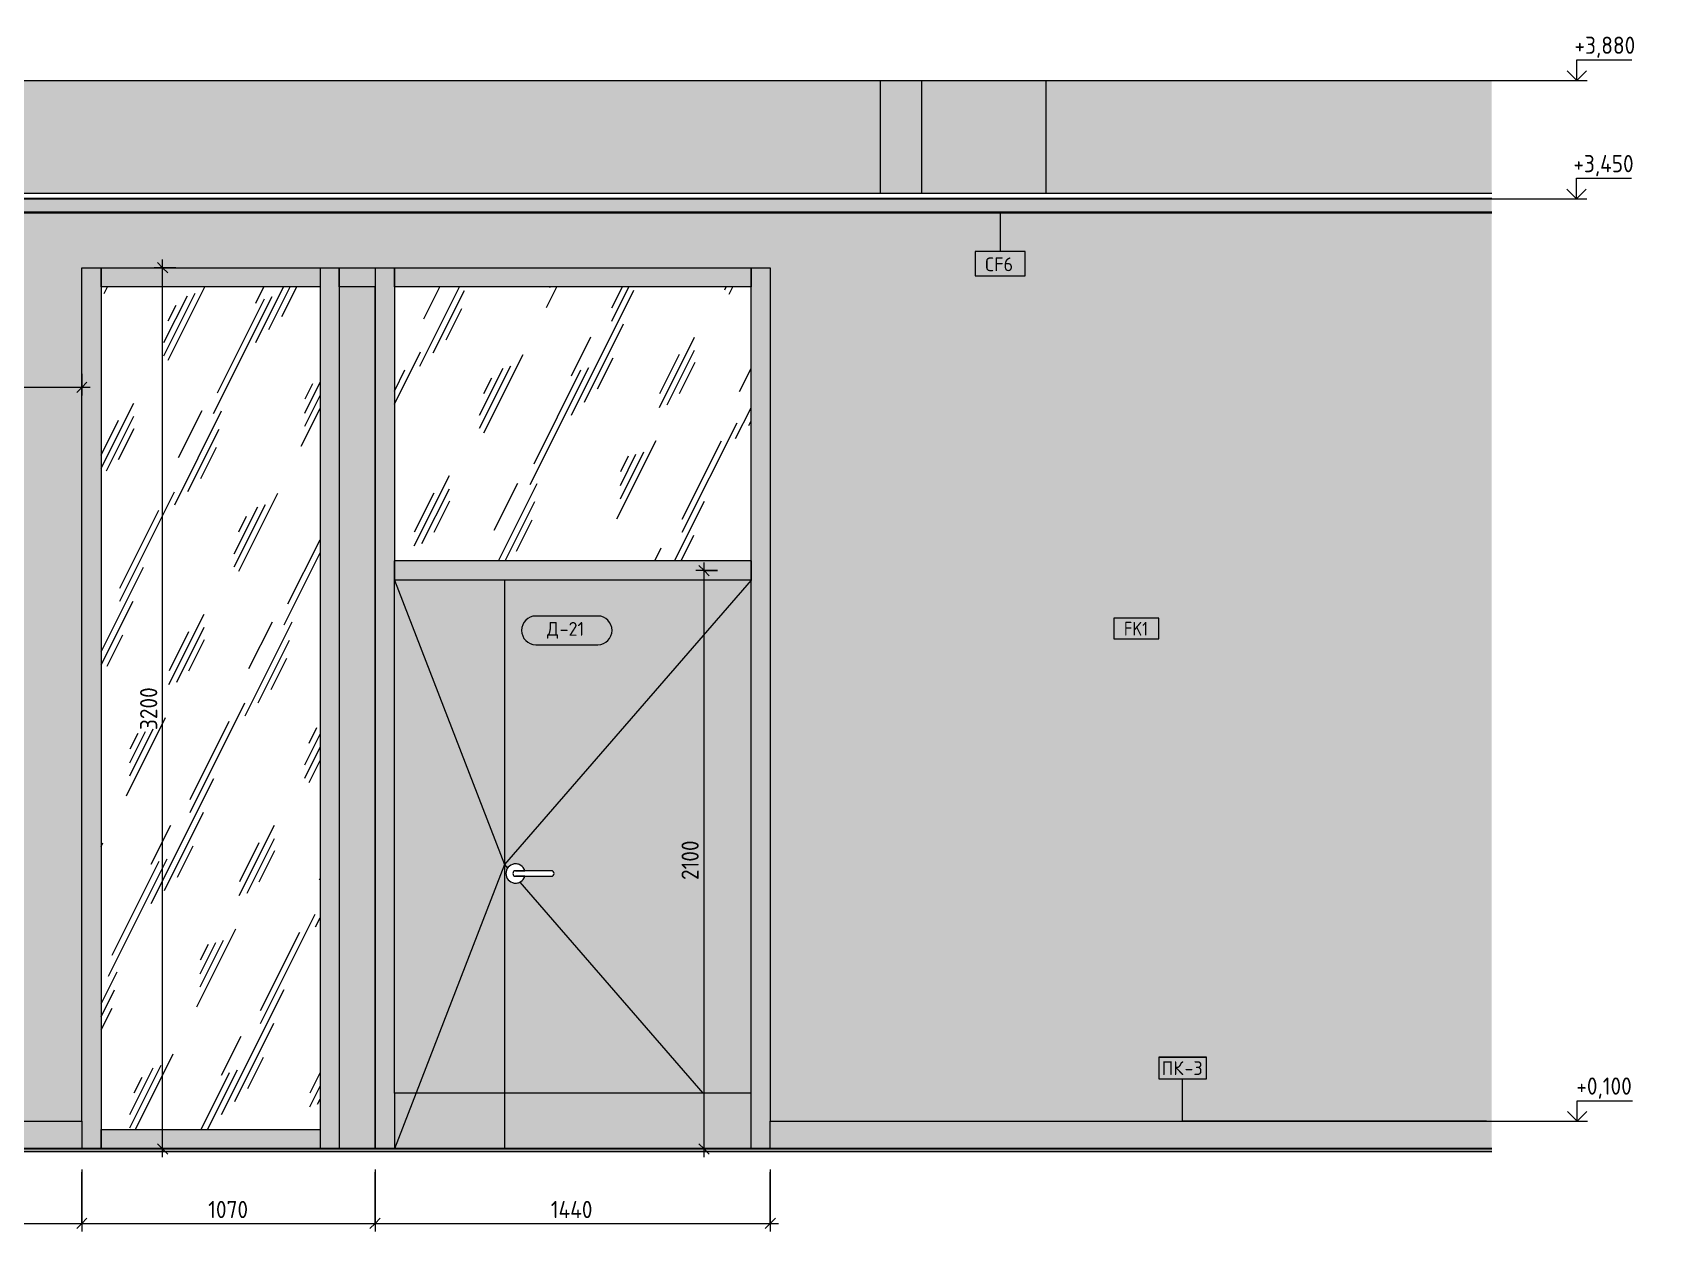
# Model space of a CAD drawing. Header units: millimetres. Extents: x 855 to 70116, y -1987 to 23809.
# Drawn here: x 64243 to 70116, y -301 to 4055 of the extents above; entities that cross this region are included whole.
import ezdxf

# ---------------------------------------------------------------- set-up
doc = ezdxf.new("R2010")
doc.units = ezdxf.units.MM
for name, color, linetype, lineweight in [('A-ANNO-DIMS', 7, 'Continuous', 9), ('A-ANNO-DIMS-25', 7, 'Continuous', 9), ('A-CLNG-IDEN', 7, 'Continuous', 9), ('A-DETL', 7, 'Continuous', 9), ('A-DOOR', 7, 'Continuous', 9), ('A-DOOR-IDEN', 7, 'Continuous', 9), ('A-FLOR', 7, 'Continuous', 9), ('A-GENM', 7, 'Continuous', 9), ('A-GENM-IDEN', 7, 'Continuous', 9), ('A-GLAZ-CURT', 7, 'Continuous', 9), ('A-GLAZ-CWMG', 7, 'Continuous', 9), ('A-WALL-IDEN', 7, 'Continuous', 9), ('A-WALL-PATT', 7, 'Continuous', 9), ('G-ANNO-DIMS', 7, 'Continuous', 9), ('G-ANNO-DIMS-1', 7, 'Continuous', 20), ('I-WALL', 7, 'Continuous', 9), ('S-COLS', 7, 'Continuous', 9)]:
    doc.layers.add(name, color=color, linetype=linetype, lineweight=lineweight)
for name, color, linetype, lineweight, true_color in [('A-CLNG-1', 7, 'Continuous', 9, 0x787878), ('A-CLNG-FNSH-1', 7, 'Continuous', 30, 0x3c3c3c), ('A-DETL-GENF-2', 7, 'Continuous', 9, 0xffffff), ('A-FLOR-FNSH-1', 7, 'Continuous', 30, 0x3c3c3c), ('A-FLOR-MCUT-1', 7, 'Continuous', 9, 0x646464)]:
    doc.layers.add(name, color=color, linetype=linetype, lineweight=lineweight, true_color=true_color)
doc.styles.add('GOST Common_5', font='GOST_Common.ttf', dxfattribs={"height": 50})
doc.styles.add('GOST Common_6', font='GOST_Common.ttf', dxfattribs={"width": 0.9, "height": 50})
doc.styles.add('ISOCPEUR_2', font='isocpeur.ttf', dxfattribs={"width": 0.9, "height": 62.5})
doc.dimstyles.new('ISO-2_5_0_9К_БОЛЬШОЙ_1', dxfattribs={"dimscale": 304.8, "dimtxt": 62.248823, "dimasz": 0.123031, "dimexe": 0.098425, "dimexo": 0.246063, "dimgap": 0, "dimtad": 1, "dimdec": 0, "dimrnd": 10, "dimzin": 0, "dimdsep": 46, "dimtxsty": 'ISOCPEUR_2', "dimblk1": 'OBLIQUE', "dimblk2": 'OBLIQUE', "dimsah": 1, "dimcen": 0.09, "dimdle": 0.098425, "dimazin": 0, "dimtfac": 1, "dimtdec": 4, "dimtix": 1, "dimtmove": 0, "dimatfit": 3, "dimfxl": 1, "dimtvp": 1, "dimtolj": 1, "dimtzin": 0, "dimarcsym": 2})
pattern_1 = [(63.435, (63.5, 31.75), (-255.583, 766.747), [317.5, -190.5, 317.5, -190.5, -403.903]), (63.435, (63.5, 31.75), (-255.583, 766.747), [-1016, 127, -276.903]), (63.435, (47.6, 47.6), (-255.583, 766.747), [254, -317.5, 190.5, -190.5, -467.403]), (63.435, (47.6, 47.6), (-255.583, 766.747), [-952.5, 222.25, -245.153]), (63.435, (47.6, 95.25), (-255.583, 766.747), [190.5, -381, 127, -190.5, -530.903]), (63.435, (47.6, 95.25), (-255.583, 766.747), [-889, 285.75, -245.153]), (63.435, (95.25, 47.6), (-255.583, 766.747), [190.5, -381, 158.75, -6404.653]), (63.435, (142.9, 95.25), (-255.583, 766.747), [95.25, -476.25, 63.5, -6499.903]), (63.435, (63.5, 174.6), (-255.583, 766.747), [63.5, -476.25, 63.5, -254, -562.653]), (63.435, (63.5, 174.6), (-255.583, 766.747), [-857.25, 158.75, -403.903]), (63.435, (349.25, 127), (-255.583, 766.747), [317.5, -476.25, 381, -251.503]), (63.435, (349.25, 79.4), (-255.583, 766.747), [444.5, -317.5, 476.25, -188.003]), (63.435, (381, 95.25), (-255.583, 766.747), [508, -254, 381, -276.903]), (63.435, (428.6, 142.9), (-255.583, 766.747), [317.5, -444.5, 254, -403.903]), (63.435, (381, 238.1), (-255.583, 766.747), [158.75, -635, 190.5, -435.653]), (63.435, (476.25, 190.5), (-255.583, 766.747), [127, -635, 127, -530.903])]

# ---------------------------------------------------------------- blocks, each defined once
blk = doc.blocks.new('BSC_Колонна _Прямоугольная - 600х600-23286269-Развертка 1_30-4')
at = {"layer": 'S-COLS'}
blk.add_hatch(color=256, dxfattribs=at).paths.add_polyline_path([(-29809.7, 3470), (-29209.7, 3470), (-29209.7, 3880), (-29809.7, 3880)])
for p, q in [((-29809.7, 3470), (-29809.7, 3880)), ((-29209.7, 3880), (-29209.7, 3470))]:
    blk.add_line(p, q, dxfattribs=at)
blk = doc.blocks.new('Плинтус - Плинтус керамогранит бежевый-32865274-Развертка 1_30-4')
at = {"layer": 'A-GENM'}
blk.add_hatch(color=256, dxfattribs=at).paths.add_polyline_path([(-28018.5, 0), (-27590.8, 0), (-27590.8, 100), (-30210, 100), (-30210, 0), (-28061.3, 0)])
for p, q in [((-30210, 100), (-27590.8, 100)), ((-30210, 2), (-30210, 100))]:
    blk.add_line(p, q, dxfattribs=at)
blk = doc.blocks.new('Плинтус - Плинтус керамогранит бежевый-32865275-Развертка 1_30-4')
at = {"layer": 'A-GENM'}
blk.add_hatch(color=256, dxfattribs=at).paths.add_polyline_path([(-36487.3, 0), (-32710, 0), (-32710, 100), (-38504, 100), (-38504, 10), (-38493.3, 10), (-38493.3, 4), (-38504, 4), (-38504, 2), (-37568.1, 2), (-37568.1, 0), (-36572.9, 0)])
for p, q in [((-38504, 100), (-32710, 100)), ((-32710, 100), (-32710, 0))]:
    blk.add_line(p, q, dxfattribs=at)
blk = doc.blocks.new('Прямоугольный импост - 50 x 70 мм-31700031-Развертка 1_30-4')
at = {"layer": 'A-GLAZ-CWMG'}
blk.add_hatch(color=256, dxfattribs=at).paths.add_polyline_path([(-32640, 0), (-32640, 2100), (-32710, 2100), (-32710, 0), (-32680.6, 0)])
blk.add_line((-32640, 2100), (-32640, 0), dxfattribs=at)
blk = doc.blocks.new('Дверь_Витражная_остекление_ - ДВН_ДАО_Главный вход_1200 в свету-31742133-Развертка 1_30-4')
at = {"layer": 'A-DOOR'}
blk.add_hatch(color=256, dxfattribs=at).paths.add_polyline_path([(-31324.8, 202.6), (-31175, 202.6), (-31175, 2065), (-31575, 2065), (-31575, 202.6), (-31354.7, 202.6)])
h = blk.add_hatch(color=256, dxfattribs=at)
h.paths.add_polyline_path([(-30328.2, 202.6), (-30280, 202.6), (-30280, 2065), (-31175, 2065), (-31175, 202.6), (-31012.5, 202.6)])
h.paths.add_polyline_path([(-31135, 965), (-31144.5, 966.3), (-31152.8, 969.9), (-31159.9, 975.4), (-31165.4, 982.7), (-31168.8, 991), (-31170, 1000), (-31168.8, 1009.1), (-31165.3, 1017.5), (-31159.7, 1024.7), (-31151.7, 1030.7), (-31144.1, 1033.8), (-31135, 1035), (-31125.9, 1033.8), (-31117.5, 1030.3), (-31110.3, 1024.7), (-31104.7, 1017.5), (-31101.5, 1010), (-31003.6, 1009.8), (-31001.4, 1009.2), (-30999.7, 1008.4), (-30997.7, 1006.7), (-30996.3, 1005), (-30995.3, 1002.6), (-30995, 1000), (-30995.3, 997.4), (-30996.9, 994.3), (-30998, 992.8), (-31000.5, 991.1), (-31002.4, 990.3), (-31006.1, 990), (-31101.5, 990), (-31105.1, 981.7), (-31110.8, 974.7), (-31118.1, 969.3), (-31126.5, 966), (-31135, 965)])
for p, q in [((-31575, 202.6), (-31575, 2065)), ((-31175, 2065), (-31575, 2065)), ((-30280, 2065), (-31175, 1032.5)), ((-31175, 2065), (-31175, 202.6)), ((-31175, 1032.5), (-31163.8, 1019.5)), ((-31005, 1010), (-31135, 1010)), ((-31135, 1010), (-31101.5, 1010)), ((-31135, 990), (-31005, 990)), ((-31101.5, 990), (-31135, 990)), ((-31119.7, 968.7), (-30455.6, 202.6))]:
    blk.add_line(p, q, dxfattribs=at)
for centre, radius, start, end in [((-31135, 1000), 35, 16.60155, 180), ((-31135, 1000), 35, 180, 343.39845), ((-31135, 1000), 35, 120, 120.63567), ((-31135, 1000), 10, 90, 270), ((-31135, 1000), 10, 90, 270), ((-31135, 1000), 35, 98.57665, 105), ((-31135, 1000), 35, 83.54466, 90), ((-31135, 1000), 35, 68.54049, 75.51214), ((-31135, 1000), 35, 53.55435, 60.58518), ((-31135, 1000), 35, 38.58053, 45.65819), ((-31135, 1000), 35, 23.61551, 30.73116), ((-31005, 1000), 10, 270, 90), ((-31135, 1000), 35, 239.36433, 240), ((-31135, 1000), 35, 255, 261.42335), ((-31135, 1000), 35, 270, 276.45534), ((-31135, 1000), 35, 284.48786, 291.45951), ((-31135, 1000), 35, 299.41482, 306.44565), ((-31135, 1000), 35, 314.34181, 321.41947), ((-31135, 1000), 35, 329.26884, 336.38449)]:
    blk.add_arc(centre, radius, start, end, dxfattribs=at)
blk = doc.blocks.new('Прямоугольный импост - 50 x 70 мм-31720913-Развертка 1_30-4')
at = {"layer": 'A-GLAZ-CWMG'}
blk.add_hatch(color=256, dxfattribs=at).paths.add_polyline_path([(-32640, 3130), (-31845, 3130), (-31845, 3200), (-32640, 3200), (-32640, 3145.8)])
for p, q in [((-32640, 3130), (-32640, 3200)), ((-31845, 3200), (-31845, 3130)), ((-31845, 3130), (-32640, 3130))]:
    blk.add_line(p, q, dxfattribs=at)
blk = doc.blocks.new('Системная панель - Стемалит - 40мм-31720939-Развертка 1_30-4')
at = {"layer": 'A-GLAZ-CURT'}
blk.add_hatch(color=256, dxfattribs=at).paths.add_polyline_path([(-31775, 0), (-31645, 0), (-31645, 3130), (-31775, 3130), (-31775, 70)])
for p, q in [((-31645, 3130), (-31775, 3130)), ((-31775, 3130), (-31775, 2100)), ((-31645, 2100), (-31645, 3130)), ((-31775, 2100), (-31775, 0)), ((-31645, 0), (-31645, 2100))]:
    blk.add_line(p, q, dxfattribs=at)
blk = doc.blocks.new('Прямоугольный импост - 50 x 70 мм-31701710-Развертка 1_30-4')
at = {"layer": 'A-GLAZ-CWMG'}
blk.add_hatch(color=256, dxfattribs=at).paths.add_polyline_path([(-30328.2, 3130), (-30280, 3130), (-30280, 3200), (-31575, 3200), (-31575, 3130), (-30886.3, 3130)])
for p, q in [((-31575, 3130), (-31575, 3200)), ((-30280, 3200), (-30280, 3130)), ((-30280, 3130), (-31575, 3130))]:
    blk.add_line(p, q, dxfattribs=at)
blk = doc.blocks.new('Прямоугольный импост - 50 x 70 мм-31687886-Развертка 1_30-4')
at = {"layer": 'A-GLAZ-CWMG'}
blk.add_hatch(color=256, dxfattribs=at).paths.add_polyline_path([(-31605, 0), (-31605, 2), (-31575, 2), (-31575, 2100), (-31645, 2100), (-31645, 0)])
for p, q in [((-31645, 2100), (-31645, 0)), ((-31575, 2100), (-31575, 2065))]:
    blk.add_line(p, q, dxfattribs=at)
blk = doc.blocks.new('Системная панель - Стекло - 40мм-31720940-Развертка 1_30-4')
at = {"layer": 'A-GLAZ-CURT'}
h = blk.add_hatch(dxfattribs=at)
h.set_pattern_fill('FP_18', color=256, style=0, pattern_type=2)
h.set_pattern_definition(pattern_1)
h.paths.add_polyline_path([(-30280, 2135), (-30280, 3130), (-31575, 3130), (-31575, 2135), (-30328.2, 2135)])
blk = doc.blocks.new('Прямоугольный импост - 50 x 70 мм-31701779-Развертка 1_30-4')
at = {"layer": 'A-GLAZ-CWMG'}
blk.add_hatch(color=256, dxfattribs=at).paths.add_polyline_path([(-30280, 2), (-30210, 2), (-30210, 2100), (-30280, 2100), (-30280, 6.3)])
blk.add_line((-30280, 202.6), (-30280, 2100), dxfattribs=at)
blk = doc.blocks.new('Прямоугольный импост - 50 x 70 мм-31693698-Развертка 1_30-4')
at = {"layer": 'A-GLAZ-CWMG'}
blk.add_hatch(color=256, dxfattribs=at).paths.add_polyline_path([(-31575, 2065), (-30280, 2065), (-30280, 2135), (-31575, 2135), (-31575, 2100)])
for p, q in [((-31575, 2065), (-31575, 2135)), ((-30280, 2135), (-31575, 2135)), ((-30280, 2135), (-30280, 2065)), ((-30280, 2065), (-31175, 2065))]:
    blk.add_line(p, q, dxfattribs=at)
blk = doc.blocks.new('Прямоугольный импост - 50 x 70 мм-31720941-Развертка 1_30-4')
at = {"layer": 'A-GLAZ-CWMG'}
blk.add_hatch(color=256, dxfattribs=at).paths.add_polyline_path([(-32710, 2100), (-32640, 2100), (-32640, 3200), (-32710, 3200), (-32710, 2200)])
blk.add_line((-32640, 3200), (-32640, 2100), dxfattribs=at)
blk = doc.blocks.new('Прямоугольный импост - 50 x 70 мм-31720942-Развертка 1_30-4')
at = {"layer": 'A-GLAZ-CWMG'}
blk.add_hatch(color=256, dxfattribs=at).paths.add_polyline_path([(-30210, 2100), (-30210, 3200), (-30280, 3200), (-30280, 2100)])
blk.add_line((-30280, 2100), (-30280, 3200), dxfattribs=at)
blk = doc.blocks.new('Прямоугольный импост - 50 x 70 мм-31720937-Развертка 1_30-4')
at = {"layer": 'A-GLAZ-CWMG'}
blk.add_hatch(color=256, dxfattribs=at).paths.add_polyline_path([(-31645, 2100), (-31575, 2100), (-31575, 3200), (-31645, 3200), (-31645, 2135)])
for p, q in [((-31645, 3200), (-31645, 2100)), ((-31575, 3200), (-31575, 2100))]:
    blk.add_line(p, q, dxfattribs=at)
blk = doc.blocks.new('Системная панель - Стекло - 40мм-31720953-Развертка 1_30-4')
at = {"layer": 'A-GLAZ-CURT'}
h = blk.add_hatch(dxfattribs=at)
h.set_pattern_fill('FP_18', color=256, style=0, pattern_type=2)
h.set_pattern_definition(pattern_1)
h.paths.add_polyline_path([(-32640, 70), (-31845, 70), (-31845, 3130), (-32640, 3130), (-32640, 111.4)])
blk = doc.blocks.new('Прямоугольный импост - 50 x 70 мм-31701712-Развертка 1_30-4')
at = {"layer": 'A-GLAZ-CWMG'}
blk.add_hatch(color=256, dxfattribs=at).paths.add_polyline_path([(-31696.9, 3130), (-31645, 3130), (-31645, 3200), (-31775, 3200), (-31775, 3130)])
for p, q in [((-31775, 3130), (-31775, 3200)), ((-31645, 3200), (-31645, 3130)), ((-31645, 3130), (-31775, 3130))]:
    blk.add_line(p, q, dxfattribs=at)
blk = doc.blocks.new('Прямоугольный импост - 50 x 70 мм-31702100-Развертка 1_30-4')
at = {"layer": 'A-GLAZ-CWMG'}
blk.add_hatch(color=256, dxfattribs=at).paths.add_polyline_path([(-31775, 0), (-31775, 2100), (-31845, 2100), (-31845, 0)])
for p, q in [((-31845, 2100), (-31845, 0)), ((-31775, 2100), (-31775, 0))]:
    blk.add_line(p, q, dxfattribs=at)
blk = doc.blocks.new('Прямоугольный импост - 50 x 70 мм-31720938-Развертка 1_30-4')
at = {"layer": 'A-GLAZ-CWMG'}
blk.add_hatch(color=256, dxfattribs=at).paths.add_polyline_path([(-31775, 2100), (-31775, 3200), (-31845, 3200), (-31845, 2100)])
for p, q in [((-31845, 3200), (-31845, 2100)), ((-31775, 3200), (-31775, 2100))]:
    blk.add_line(p, q, dxfattribs=at)
blk = doc.blocks.new('Прямоугольный импост - 50 x 70 мм-31720914-Развертка 1_30-4')
at = {"layer": 'A-GLAZ-CWMG'}
blk.add_hatch(color=256, dxfattribs=at).paths.add_polyline_path([(-32381.2, 0), (-31845, 0), (-31845, 70), (-32640, 70), (-32640, 0), (-32552.3, 0)])
for p, q in [((-32640, 0), (-32640, 70)), ((-32640, 70), (-31845, 70)), ((-31845, 70), (-31845, 0))]:
    blk.add_line(p, q, dxfattribs=at)
blk = doc.blocks.new('DIMBLOCK42-Развертка 1_30-4')
at = {"layer": 'A-ANNO-DIMS-25'}
for p, q in [((58613.7, -75), (58613.7, -300.7)), ((58613.7, -270.7), (58613.7, -85)), ((64422.7, -75), (64422.7, -300.7)), ((64422.7, -270.7), (64422.7, -85)), ((58583.7, -270.7), (64422.7, -270.7))]:
    blk.add_line(p, q, dxfattribs=at)
at = {"layer": 'A-ANNO-DIMS-25', "lineweight": 20}
for p, q in [((58613.7, -270.7), (58595, -289.4)), ((58613.7, -270.7), (58632.5, -251.9)), ((64422.7, -270.7), (64404, -289.4)), ((64422.7, -270.7), (64441.5, -251.9))]:
    blk.add_line(p, q, dxfattribs=at)
at = {"layer": 'A-ANNO-DIMS-25', "color": 0, "insert": (61444.6, -189), "char_height": 62.5, "width": 176.691, "attachment_point": 1, "line_spacing_factor": 1.149209, "style": 'ISOCPEUR_2'}
blk.add_mtext('5810', dxfattribs=at)
blk = doc.blocks.new('_Oblique')
at = {"color": 0, "linetype": 'ByBlock', "lineweight": -2}
blk.add_line((-0.5, -0.5), (0.5, 0.5), dxfattribs=at)
blk = doc.blocks.new('DIMBLOCK43-Развертка 1_30-4')
at = {"layer": 'A-ANNO-DIMS-25'}
for p, q in [((64422.7, -75), (64422.7, -300.7)), ((64422.7, -270.7), (64422.7, -85)), ((65487.7, -75), (65487.7, -300.7)), ((65487.7, -270.7), (65487.7, -85)), ((64422.7, -270.7), (65487.7, -270.7))]:
    blk.add_line(p, q, dxfattribs=at)
at = {"layer": 'A-ANNO-DIMS-25', "lineweight": 20}
for p, q in [((64422.7, -270.7), (64404, -289.4)), ((64422.7, -270.7), (64441.5, -251.9)), ((65487.7, -270.7), (65469, -289.4)), ((65487.7, -270.7), (65506.5, -251.9))]:
    blk.add_line(p, q, dxfattribs=at)
at = {"layer": 'A-ANNO-DIMS-25', "color": 0, "insert": (64881.6, -189), "char_height": 62.5, "width": 176.691, "attachment_point": 1, "line_spacing_factor": 1.149209, "style": 'ISOCPEUR_2'}
blk.add_mtext('1070', dxfattribs=at)
blk = doc.blocks.new('DIMBLOCK44-Развертка 1_30-4')
at = {"layer": 'A-ANNO-DIMS-25'}
for p, q in [((65487.7, -75), (65487.7, -300.7)), ((65487.7, -270.7), (65487.7, -85)), ((66922.7, -75), (66922.7, -300.7)), ((66922.7, -270.7), (66922.7, -85)), ((65487.7, -270.7), (66952.7, -270.7))]:
    blk.add_line(p, q, dxfattribs=at)
at = {"layer": 'A-ANNO-DIMS-25', "lineweight": 20}
for p, q in [((65487.7, -270.7), (65469, -289.4)), ((65487.7, -270.7), (65506.5, -251.9)), ((66922.7, -270.7), (66904, -289.4)), ((66922.7, -270.7), (66941.5, -251.9))]:
    blk.add_line(p, q, dxfattribs=at)
at = {"layer": 'A-ANNO-DIMS-25', "color": 0, "insert": (66125.6, -189), "char_height": 62.5, "width": 191.056, "attachment_point": 1, "line_spacing_factor": 1.149209, "style": 'ISOCPEUR_2'}
blk.add_mtext('1440', dxfattribs=at)
blk = doc.blocks.new('Mark Reiling - Mark Reiling-26174330-Развертка 1_30-4')
at = {"layer": 'A-GENM-IDEN'}
for p, q in [((-35701.2, 333.1), (-35701.2, 254.3)), ((-35701.2, 333.1), (-35527.8, 333.1)), ((-35527.8, 333.1), (-35701.2, 333.1)), ((-35701.2, 333.1), (-35701.2, 254.3)), ((-35527.8, 254.3), (-35527.8, 333.1)), ((-35527.8, 254.3), (-35527.8, 333.1)), ((-35701.2, 254.3), (-35527.8, 254.3)), ((-35701.2, 254.3), (-35527.8, 254.3))]:
    blk.add_line(p, q, dxfattribs=at)
blk = doc.blocks.new('М_стена_0001 - Типоразмер_без рамки-25382661-Развертка 1_30-4')
at = {"layer": 'A-WALL-IDEN'}
for p, q in [((-28799.6, 1927.5), (-28962.9, 1927.5)), ((-28962.9, 1927.5), (-28962.9, 1852.5)), ((-28799.6, 1852.5), (-28799.6, 1927.5)), ((-28962.9, 1852.5), (-28799.6, 1852.5))]:
    blk.add_line(p, q, dxfattribs=at)
blk = doc.blocks.new('М_потолков - Марка_ Имя типа-25382930-Развертка 1_30-4')
at = {"layer": 'A-CLNG-IDEN'}
for p, q in [((-29284.4, 3259.4), (-29465.6, 3259.4)), ((-29465.6, 3259.4), (-29465.6, 3170)), ((-29284.4, 3170), (-29284.4, 3259.4)), ((-29465.6, 3170), (-29284.4, 3170))]:
    blk.add_line(p, q, dxfattribs=at)
blk = doc.blocks.new('DIMBLOCK45-Развертка 1_30-4')
at = {"layer": 'A-ANNO-DIMS-25', "lineweight": 20}
for p, q in [((62322.7, 2765.5), (62304, 2746.8)), ((62322.7, 2765.5), (62341.5, 2784.3)), ((64422.7, 2765.5), (64404, 2746.8)), ((64422.7, 2765.5), (64441.5, 2784.3))]:
    blk.add_line(p, q, dxfattribs=at)
at = {"layer": 'A-ANNO-DIMS-25'}
for p, q in [((62322.7, 2814), (62322.7, 2735.5)), ((62322.7, 2765.5), (62322.7, 2814)), ((64452.7, 2765.5), (62322.7, 2765.5)), ((64422.7, 2814), (64422.7, 2735.5)), ((64422.7, 2765.5), (64422.7, 2814))]:
    blk.add_line(p, q, dxfattribs=at)
at = {"layer": 'A-ANNO-DIMS-25', "color": 0, "insert": (63299.1, 2847.2), "char_height": 62.5, "width": 176.691, "attachment_point": 1, "line_spacing_factor": 1.149209, "style": 'ISOCPEUR_2'}
blk.add_mtext('2100', dxfattribs=at)
blk = doc.blocks.new('Высотные отметки - Стрелка_Верх-17668718-Развертка 1_30-4')
at = {"layer": 'G-ANNO-DIMS'}
for p, q in [((-38825.8, 75), (-39025.8, 75)), ((-38825.8, 0), (-38825.8, 75)), ((-38787.9, 0), (-38862.9, 0))]:
    blk.add_line(p, q, dxfattribs=at)
at = {"layer": 'G-ANNO-DIMS-1'}
for q in [(-38861.1, 35.4), (-38790.4, 35.4)]:
    blk.add_line((-38825.8, 0), q, dxfattribs=at)
blk = doc.blocks.new('М_двери - Типоразмер_рамка-25223575-Развертка 1_30-4')
at = {"layer": 'A-DOOR-IDEN'}
for p, q in [((-30836.5, 1935), (-31061.3, 1935)), ((-31061.3, 1831), (-30836.5, 1831))]:
    blk.add_line(p, q, dxfattribs=at)
for centre, start, end in [((-31061.3, 1883), 90, 270), ((-30836.5, 1883), 270, 90)]:
    blk.add_arc(centre, 52, start, end, dxfattribs=at)
blk = doc.blocks.new('DIMBLOCK49-Развертка 1_30-4')
at = {"layer": 'A-ANNO-DIMS-25'}
for p, q in [((64715.8, -30), (64715.8, 3230)), ((64764.3, 3200), (64685.8, 3200)), ((64715.8, 3200), (64764.3, 3200)), ((64764.3, 0), (64685.8, 0)), ((64715.8, 0), (64764.3, 0))]:
    blk.add_line(p, q, dxfattribs=at)
at = {"layer": 'A-ANNO-DIMS-25', "lineweight": 20}
for p, q in [((64715.8, 3200), (64697.1, 3218.8)), ((64715.8, 3200), (64734.6, 3181.2)), ((64715.8, 0), (64697.1, 18.8)), ((64715.8, 0), (64734.6, -18.8))]:
    blk.add_line(p, q, dxfattribs=at)
at = {"layer": 'A-ANNO-DIMS-25', "color": 0, "insert": (64634.2, 1521), "char_height": 62.5, "width": 189.619, "attachment_point": 1, "rotation": 90, "line_spacing_factor": 1.149209, "style": 'ISOCPEUR_2'}
blk.add_mtext('3200', dxfattribs=at)
blk = doc.blocks.new('DIMBLOCK50-Развертка 1_30-4')
at = {"layer": 'A-ANNO-DIMS-25', "lineweight": 20}
for p, q in [((66681.9, 2100), (66663.1, 2118.8)), ((66681.9, 2100), (66700.6, 2081.2)), ((66681.9, 0), (66663.1, 18.8)), ((66681.9, 0), (66700.6, -18.8))]:
    blk.add_line(p, q, dxfattribs=at)
at = {"layer": 'A-ANNO-DIMS-25'}
for p, q in [((66681.9, -30), (66681.9, 2130)), ((66730.3, 2100), (66651.9, 2100)), ((66681.9, 2100), (66730.3, 2100)), ((66730.3, 0), (66651.9, 0)), ((66681.9, 0), (66730.3, 0))]:
    blk.add_line(p, q, dxfattribs=at)
at = {"layer": 'A-ANNO-DIMS-25', "color": 0, "insert": (66600.2, 976.4), "char_height": 62.5, "width": 176.691, "attachment_point": 1, "rotation": 90, "line_spacing_factor": 1.149209, "style": 'ISOCPEUR_2'}
blk.add_mtext('2100', dxfattribs=at)

msp = doc.modelspace()

# ---------------------------------------------------------------- hatches: boundary and pattern name
at = {"layer": 'A-CLNG-1'}
msp.add_hatch(color=256, dxfattribs=at).paths.add_polyline_path([(68173.2, 3400), (69542, 3400), (69542, 3450), (58612.7, 3450), (58612.7, 3400), (67923, 3400)])
at = {"layer": 'A-DETL-GENF-2'}
for points in [[(65564.1, 2), (65957.7, 2), (65957.7, 202.6), (65557.7, 202.6), (65557.7, 2)], [(66271.2, 2), (66852.7, 2), (66852.7, 202.6), (65957.7, 202.6), (65957.7, 2), (66230.7, 2)]]:
    msp.add_hatch(color=256, dxfattribs=at).paths.add_polyline_path(points)
at = {"layer": 'A-FLOR'}
for points in [[(65600.6, 0), (65960.5, 0), (65960.5, 2), (65527.7, 2), (65527.7, 0), (65564.1, 0)], [(66852.7, 0), (66922.7, 0), (66922.7, 2), (65960.5, 2), (65960.5, 0), (66814.7, 0)]]:
    msp.add_hatch(color=256, dxfattribs=at).paths.add_polyline_path(points)
at = {"layer": 'A-WALL-PATT'}
h = msp.add_hatch(color=256, dxfattribs=at)
h.paths.add_polyline_path([(58617.7, 100), (58617.7, 3400), (58613.7, 3400), (58613.7, 100)])
h.paths.add_polyline_path([(62356.2, 100), (64422.7, 100), (64422.7, 3200), (66922.7, 3200), (66922.7, 100), (69542, 100), (69542, 3400), (58637.7, 3400), (58637.7, 100), (62270.7, 100)])
h.paths.add_polyline_path([(61122.7, 2200), (61122.7, 2600), (62322.7, 2600), (62322.7, 2200), (61329.7, 2200)])
at = {"layer": 'I-WALL'}
for points in [[(67141.1, 3470), (67323, 3470), (67323, 3880), (64122.7, 3880), (64122.7, 3470), (66922.7, 3470)], [(68173.2, 3470), (69542, 3470), (69542, 3880), (67923, 3880), (67923, 3470)]]:
    msp.add_hatch(color=256, dxfattribs=at).paths.add_polyline_path(points)

# ---------------------------------------------------------------- linework, layer by layer
at = {"layer": 'A-CLNG-FNSH-1'}
for p, q in [((69542, 3450), (58612.7, 3450)), ((69542, 3401), (58612.7, 3401)), ((58612.7, 3400), (69542, 3400))]:
    msp.add_line(p, q, dxfattribs=at)
at = {"layer": 'A-CLNG-IDEN'}
msp.add_line((67757.7, 3400), (67757.7, 3259.4), dxfattribs=at)
at = {"layer": 'A-DETL'}
for p, q in [((65557.7, 2065), (65957.7, 1032.5)), ((65957.7, 1032.5), (65557.7, 0)), ((65957.7, 202.6), (65557.7, 202.6)), ((65557.7, 202.6), (65557.7, 2)), ((66852.7, 202.6), (65957.7, 202.6)), ((65957.7, 202.6), (65957.7, 2)), ((66852.7, 2), (66852.7, 202.6)), ((65557.7, 2), (65957.7, 2)), ((65957.7, 2), (66852.7, 2))]:
    msp.add_line(p, q, dxfattribs=at)
at = {"layer": 'A-FLOR'}
for p, q in [((58592.3, 3880), (69542, 3880)), ((69542, 0), (58612.7, 0)), ((65527.7, 2), (65557.7, 2)), ((65527.7, 0), (65527.7, 2)), ((65960.5, 2), (65960.5, 0)), ((66852.7, 2), (66922.7, 2)), ((66922.7, 2), (66922.7, 0)), ((58612.7, -10), (69542, -10))]:
    msp.add_line(p, q, dxfattribs=at)
at = {"layer": 'A-FLOR-FNSH-1'}
msp.add_line((69542, -0.1), (58592.3, -0.1), dxfattribs=at)
at = {"layer": 'A-FLOR-MCUT-1'}
msp.add_line((69542, -10.1), (58592.3, -10.1), dxfattribs=at)
at = {"layer": 'A-GENM-IDEN'}
for p, q in [((68419.9, 100), (68419.9, 253.2)), ((69522.7, 100), (68419.9, 100))]:
    msp.add_line(p, q, dxfattribs=at)
at = {"layer": 'G-ANNO-DIMS'}
for p, q in [((69518.4, 3880), (69817.5, 3880)), ((69817.5, 3880), (69851.3, 3880)), ((69508.2, 3450), (69835, 3450)), ((69835, 3450), (69850, 3450)), ((69502, 100), (69718.4, 100)), ((69718.4, 100), (69852.8, 100))]:
    msp.add_line(p, q, dxfattribs=at)
at = {"layer": 'I-WALL'}
for p, q in [((67472.7, 3470), (67472.7, 3880)), ((67923, 3880), (67923, 3470)), ((69542, 3470), (64122.7, 3470)), ((64422.7, 100), (64422.7, 3200)), ((64422.7, 3200), (66922.7, 3200)), ((66922.7, 3200), (66922.7, 100))]:
    msp.add_line(p, q, dxfattribs=at)

# ---------------------------------------------------------------- block references
at = {"layer": 'A-CLNG-IDEN'}
msp.add_blockref('М_потолков - Марка_ Имя типа-25382930-Развертка 1_30-4', (97132.7, 0), dxfattribs=at)
at = {"layer": 'A-DOOR'}
msp.add_blockref('Дверь_Витражная_остекление_ - ДВН_ДАО_Главный вход_1200 в свету-31742133-Развертка 1_30-4', (97132.7, 0), dxfattribs=at)
at = {"layer": 'A-DOOR-IDEN'}
msp.add_blockref('М_двери - Типоразмер_рамка-25223575-Развертка 1_30-4', (97132.7, 0), dxfattribs=at)
at = {"layer": 'A-GENM'}
for name in ['Плинтус - Плинтус керамогранит бежевый-32865275-Развертка 1_30-4', 'Плинтус - Плинтус керамогранит бежевый-32865274-Развертка 1_30-4']:
    msp.add_blockref(name, (97132.7, 0), dxfattribs=at)
at = {"layer": 'A-GENM-IDEN'}
msp.add_blockref('Mark Reiling - Mark Reiling-26174330-Развертка 1_30-4', (104034.4, 0), dxfattribs=at)
at = {"layer": 'A-GLAZ-CURT'}
for name in ['Системная панель - Стекло - 40мм-31720953-Развертка 1_30-4', 'Системная панель - Стемалит - 40мм-31720939-Развертка 1_30-4', 'Системная панель - Стекло - 40мм-31720940-Развертка 1_30-4']:
    msp.add_blockref(name, (97132.7, 0), dxfattribs=at)
at = {"layer": 'A-GLAZ-CWMG'}
for name in ['Прямоугольный импост - 50 x 70 мм-31720941-Развертка 1_30-4', 'Прямоугольный импост - 50 x 70 мм-31720913-Развертка 1_30-4', 'Прямоугольный импост - 50 x 70 мм-31720938-Развертка 1_30-4', 'Прямоугольный импост - 50 x 70 мм-31701712-Развертка 1_30-4', 'Прямоугольный импост - 50 x 70 мм-31720937-Развертка 1_30-4', 'Прямоугольный импост - 50 x 70 мм-31701710-Развертка 1_30-4', 'Прямоугольный импост - 50 x 70 мм-31720942-Развертка 1_30-4', 'Прямоугольный импост - 50 x 70 мм-31693698-Развертка 1_30-4', 'Прямоугольный импост - 50 x 70 мм-31700031-Развертка 1_30-4', 'Прямоугольный импост - 50 x 70 мм-31702100-Развертка 1_30-4', 'Прямоугольный импост - 50 x 70 мм-31687886-Развертка 1_30-4', 'Прямоугольный импост - 50 x 70 мм-31701779-Развертка 1_30-4', 'Прямоугольный импост - 50 x 70 мм-31720914-Развертка 1_30-4']:
    msp.add_blockref(name, (97132.7, 0), dxfattribs=at)
at = {"layer": 'A-WALL-IDEN'}
msp.add_blockref('М_стена_0001 - Типоразмер_без рамки-25382661-Развертка 1_30-4', (97132.7, 0), dxfattribs=at)
at = {"layer": 'G-ANNO-DIMS', "extrusion": (0, 0, -1)}
for p in [(-31025.6, 3880), (-31024.2, 3450), (-31027, 100)]:
    msp.add_blockref('Высотные отметки - Стрелка_Верх-17668718-Развертка 1_30-4', p, dxfattribs=at)
at = {"layer": 'S-COLS'}
msp.add_blockref('BSC_Колонна _Прямоугольная - 600х600-23286269-Развертка 1_30-4', (97132.7, 0), dxfattribs=at)

# ---------------------------------------------------------------- texts
at = {"layer": 'A-CLNG-IDEN', "insert": (67701.3, 3237.3), "char_height": 50, "width": 132.278, "attachment_point": 1, "style": 'GOST Common_5'}
msp.add_mtext('CF6', dxfattribs=at)
at = {"layer": 'A-DOOR-IDEN', "char_height": 50, "attachment_point": 1, "style": 'GOST Common_5'}
for s, insert, width in [('\\fGOST Common|b0|i0|c204|p34|;Д', (66111.3, 1913.3), 56.118), ('-21', (66157.6, 1913.3), 118.249)]:
    msp.add_mtext(s, dxfattribs=dict(at, insert=insert, width=width))
at = {"layer": 'A-GENM-IDEN', "char_height": 50, "attachment_point": 1, "style": 'GOST Common_5'}
for s, insert, width in [('ПК', (68343.8, 318.1), 100.211), ('-3', (68426.5, 318.1), 86.181)]:
    msp.add_mtext(s, dxfattribs=dict(at, insert=insert, width=width))
at = {"layer": 'A-WALL-IDEN', "insert": (68206.6, 1913.9), "char_height": 50, "width": 111.835, "attachment_point": 1, "style": 'GOST Common_6'}
msp.add_mtext('FK1', dxfattribs=at)

# ---------------------------------------------------------------- dimensions: what is measured, and where the dimension line sits
at = {"layer": 'A-ANNO-DIMS'}
for base, p1, p2, override, picture, middle in [((64715.8, 3200), (64689.3, 0), (64689.3, 3200), {"dimpost": '<>', "dimfxl": 3200}, 'DIMBLOCK49-Развертка 1_30-4', (64684.6, 1600)), ((66681.9, 2100), (66655.3, 0), (66655.3, 2100), {"dimpost": '<>', "dimfxl": 2100}, 'DIMBLOCK50-Развертка 1_30-4', (66650.6, 1050))]:
    dim = msp.add_linear_dim(base=base, p1=p1, p2=p2, angle=90, dimstyle='ISO-2_5_0_9К_БОЛЬШОЙ_1', override=override, dxfattribs=at)
    dim.commit()
    dim.dimension.update_dxf_attribs({"geometry": picture, "text_midpoint": middle})
for base, p1, p2, override, picture, middle in [((62322.7, 2765.5), (64422.7, 2739), (62322.7, 2739), {"dimpost": '<>', "dimfxl": 2100}, 'DIMBLOCK45-Развертка 1_30-4', (63372.7, 2796.8)), ((65487.7, -270.7), (64422.7, 0), (65487.7, 0), {"dimpost": '<>', "dimfxl": 1065}, 'DIMBLOCK43-Развертка 1_30-4', (64955.2, -239.4)), ((66922.7, -270.7), (65487.7, 0), (66922.7, 0), {"dimpost": '<>', "dimfxl": 1435}, 'DIMBLOCK44-Развертка 1_30-4', (66205.2, -239.4)), ((64422.7, -270.7), (58613.7, 0), (64422.7, 0), {"dimpost": '<>', "dimfxl": 5809}, 'DIMBLOCK42-Развертка 1_30-4', (61518.2, -239.4))]:
    dim = msp.add_linear_dim(base=base, p1=p1, p2=p2, dimstyle='ISO-2_5_0_9К_БОЛЬШОЙ_1', override=override, dxfattribs=at)
    dim.commit()
    dim.dimension.update_dxf_attribs({"geometry": picture, "text_midpoint": middle})

# ---------------------------------------------------------------- next in the draw order: texts
at = {"layer": 'G-ANNO-DIMS', "char_height": 62.5, "attachment_point": 1, "line_spacing_factor": 1.149209, "style": 'ISOCPEUR_2', "bg_fill": 3, "box_fill_scale": 1.25, "bg_fill_color": 256, "bg_fill_true_color": 13158600, "bg_fill_transparency": 0}
for s, insert, width in [('+3,880', (69842.7, 4039.2), 254.705), ('+3,450', (69838.6, 3609.2), 261.428), ('+0,100', (69849.4, 259.2), 242.008)]:
    msp.add_mtext(s, dxfattribs=dict(at, insert=insert, width=width))

doc.saveas('drawing.dxf')
